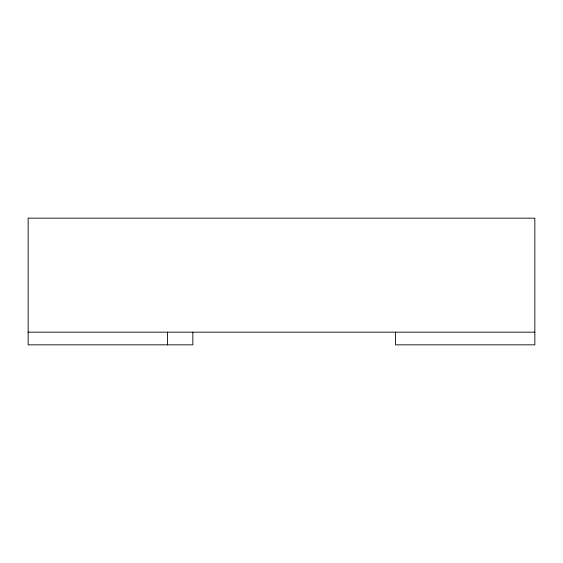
<?xml version="1.0" encoding="UTF-8"?>
<svg xmlns="http://www.w3.org/2000/svg" width="563" height="563" viewBox="0 0 563 563"><rect width="100%" height="100%" fill="white"/><g stroke="black" fill="none" stroke-linecap="round" stroke-linejoin="round"><path stroke-width="0.84" d="M28.15 332.17L534.85 332.17M395.507 332.17L395.507 344.837L534.85 344.837L534.85 218.162L28.15 218.162L28.15 344.837L192.827 344.837L192.827 332.17M167.493 332.17L167.493 344.837"/></g></svg>
